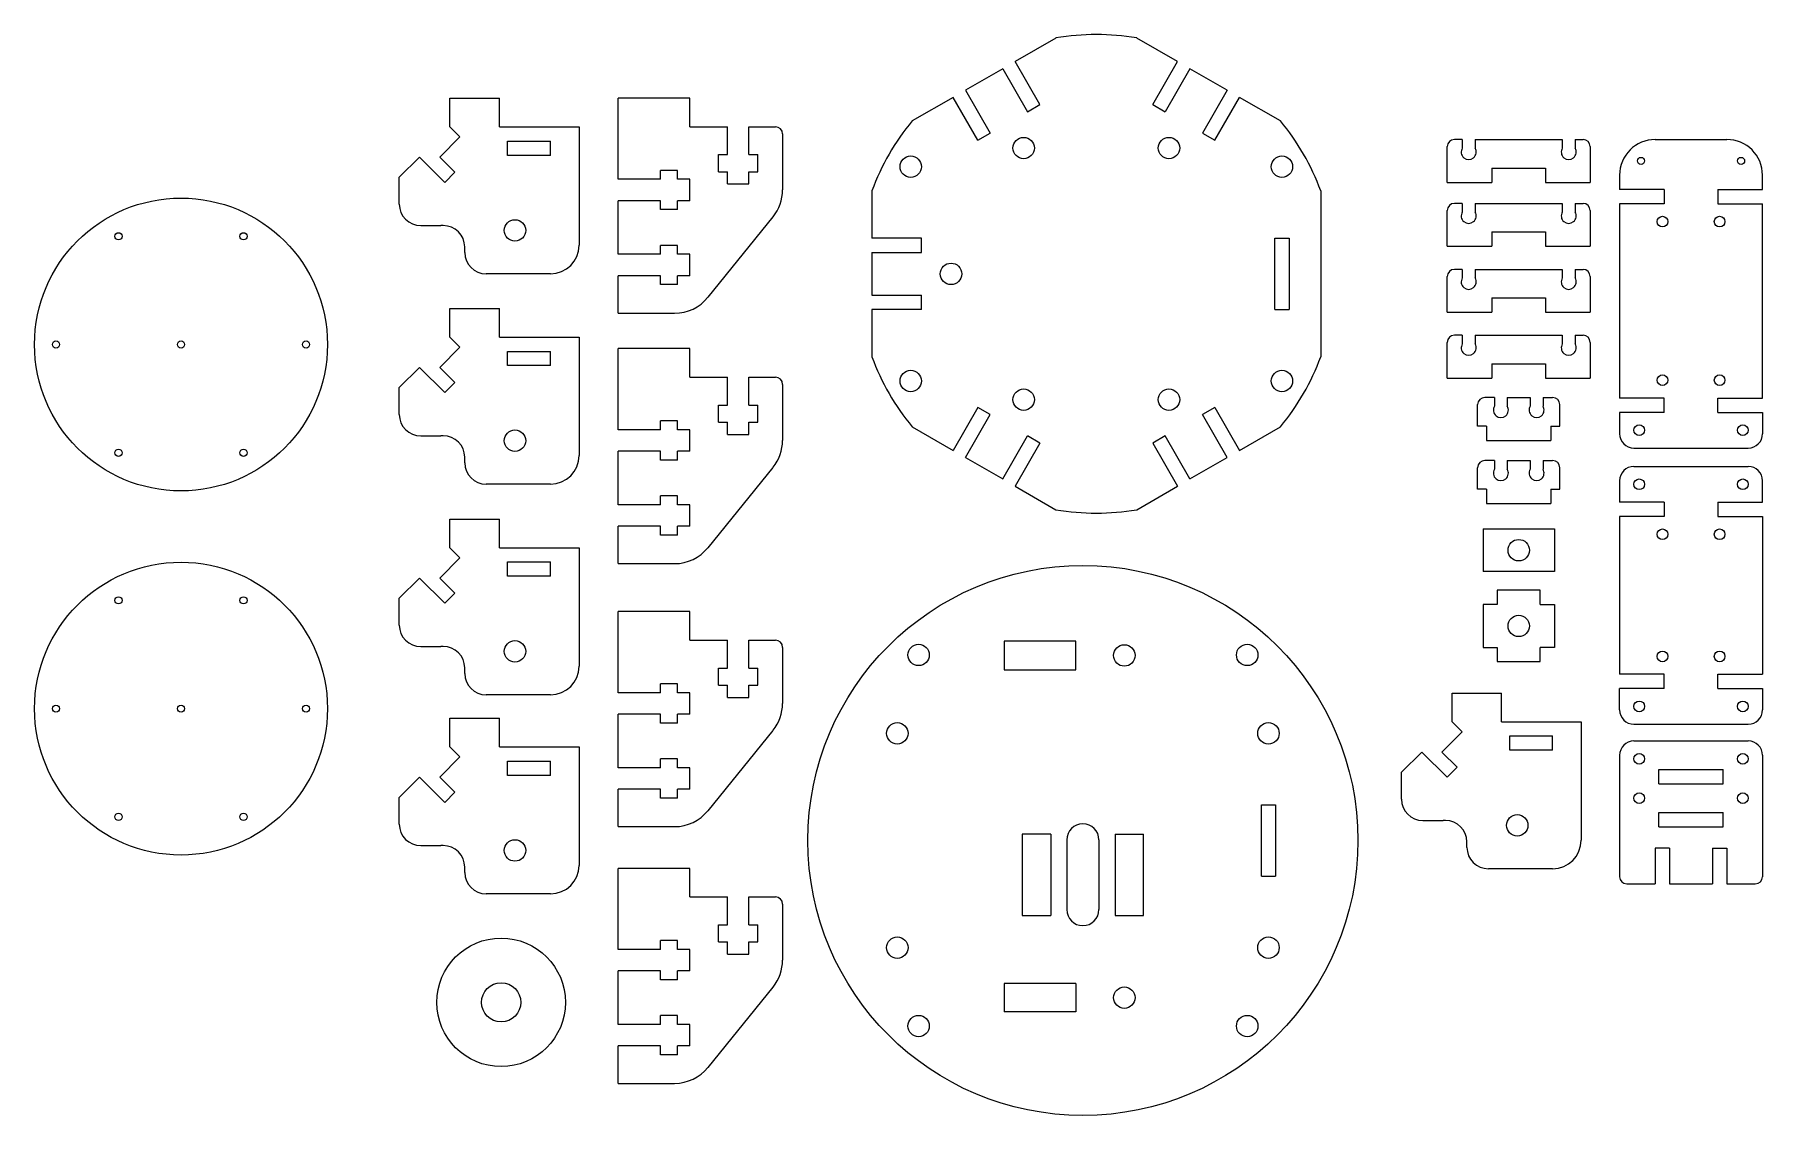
# Model space of a CAD drawing. Header units: millimetres. Extents: x 2363 to 2859, y 1628 to 1779.
# Drawn here: x 2362.8 to 2604.7, y 1627.8 to 1779.1 of the extents above; entities that cross this region are included whole.
import ezdxf

# ---------------------------------------------------------------- set-up
doc = ezdxf.new("R2010")
doc.units = ezdxf.units.MM

msp = doc.modelspace()

# ---------------------------------------------------------------- linework, layer by layer
for p, q in [((2505.82, 1778.6), (2500.09, 1775.29)), ((2522.85, 1775.29), (2517.12, 1778.6)), ((2498.36, 1774.29), (2493.16, 1771.29)), ((2498.36, 1774.29), (2493.16, 1771.29)), ((2498.36, 1774.29), (2501.83, 1768.28)), ((2503.56, 1769.28), (2500.09, 1775.29)), ((2519.38, 1769.28), (2522.85, 1775.29)), ((2524.58, 1774.29), (2521.11, 1768.28)), ((2529.78, 1771.29), (2524.58, 1774.29)), ((2529.78, 1771.29), (2524.58, 1774.29)), ((2493.16, 1771.29), (2496.63, 1765.28)), ((2529.78, 1771.29), (2526.31, 1765.28)), ((2420.97, 1770.17), (2427.91, 1770.17)), ((2420.97, 1766.17), (2420.97, 1770.17)), ((2427.91, 1766.17), (2427.91, 1770.17)), ((2454.55, 1770.17), (2444.55, 1770.17)), ((2444.55, 1758.82), (2444.55, 1770.17)), ((2454.55, 1766.17), (2454.55, 1770.17)), ((2491.43, 1770.29), (2485.7, 1766.98)), ((2494.9, 1764.28), (2491.43, 1770.29)), ((2501.83, 1768.28), (2503.56, 1769.28)), ((2519.38, 1769.28), (2521.11, 1768.28)), ((2528.04, 1764.28), (2531.51, 1770.29)), ((2537.24, 1766.98), (2531.51, 1770.29)), ((2422.38, 1764.76), (2420.97, 1766.17)), ((2427.91, 1766.17), (2439.06, 1766.17)), ((2439.06, 1766.17), (2439.06, 1749.58)), ((2419.56, 1761.93), (2422.38, 1764.76)), ((2429.06, 1762.17), (2429.06, 1764.17)), ((2429.06, 1764.17), (2435.06, 1764.17)), ((2435.06, 1762.17), (2435.06, 1764.17)), ((2494.9, 1764.28), (2496.63, 1765.28)), ((2526.31, 1765.28), (2528.04, 1764.28)), ((2560.6, 1758.39), (2560.6, 1763.39)), ((2562.7, 1764.39), (2561.6, 1764.39)), ((2562.7, 1764.39), (2562.7, 1763.18)), ((2564.5, 1764.39), (2564.5, 1763.18)), ((2564.5, 1764.39), (2576.7, 1764.39)), ((2576.7, 1764.39), (2576.7, 1763.18)), ((2578.5, 1764.39), (2578.5, 1763.18)), ((2578.5, 1764.39), (2579.6, 1764.39)), ((2580.6, 1763.39), (2580.6, 1758.39)), ((2589.72, 1764.39), (2599.72, 1764.39)), ((2416.73, 1761.93), (2413.9, 1759.1)), ((2420.26, 1758.39), (2416.73, 1761.93)), ((2421.68, 1759.81), (2419.56, 1761.93)), ((2435.06, 1762.17), (2429.06, 1762.17)), ((2458.6, 1759.87), (2458.6, 1762.27)), ((2464.1, 1759.87), (2464.1, 1762.27)), ((2587.72, 1760.89), (2587.72, 1760.89)), ((2413.9, 1755.34), (2413.9, 1759.1)), ((2420.26, 1758.39), (2421.68, 1759.81)), ((2452.85, 1760.07), (2450.45, 1760.07)), ((2566.85, 1760.39), (2574.35, 1760.39)), ((2566.85, 1760.39), (2566.85, 1758.39)), ((2574.35, 1760.39), (2574.35, 1758.39)), ((2584.72, 1759.39), (2584.72, 1757.39)), ((2604.72, 1757.39), (2604.72, 1759.39)), ((2480.05, 1757.2), (2480.05, 1750.58)), ((2542.89, 1757.2), (2542.89, 1733.96)), ((2560.6, 1758.39), (2566.85, 1758.39)), ((2574.35, 1758.39), (2580.6, 1758.39)), ((2590.97, 1757.39), (2584.72, 1757.39)), ((2590.97, 1757.39), (2590.97, 1755.39)), ((2598.47, 1757.39), (2604.72, 1757.39)), ((2598.47, 1757.39), (2598.47, 1755.39)), ((2444.55, 1748.32), (2444.55, 1755.82)), ((2452.85, 1754.57), (2450.45, 1754.57)), ((2560.6, 1749.44), (2560.6, 1754.44)), ((2562.7, 1755.44), (2561.6, 1755.44)), ((2562.7, 1755.44), (2562.7, 1754.23)), ((2564.5, 1755.44), (2564.5, 1754.23)), ((2564.5, 1755.44), (2576.7, 1755.44)), ((2576.7, 1755.44), (2576.7, 1754.23)), ((2578.5, 1755.44), (2578.5, 1754.23)), ((2578.5, 1755.44), (2579.6, 1755.44)), ((2580.6, 1754.44), (2580.6, 1749.44)), ((2590.97, 1755.39), (2584.72, 1755.39)), ((2584.72, 1755.39), (2584.72, 1728.19)), ((2598.47, 1755.39), (2604.72, 1755.39)), ((2604.72, 1728.19), (2604.72, 1755.39)), ((2416.9, 1752.34), (2419.73, 1752.34)), ((2420.06, 1752.34), (2419.73, 1752.34)), ((2566.85, 1751.44), (2574.35, 1751.44)), ((2566.85, 1751.44), (2566.85, 1749.44)), ((2574.35, 1751.44), (2574.35, 1749.44)), ((2423.06, 1748.58), (2423.06, 1749.34)), ((2452.85, 1749.57), (2450.45, 1749.57)), ((2486.99, 1750.58), (2480.05, 1750.58)), ((2486.99, 1748.58), (2486.99, 1750.58)), ((2536.45, 1740.58), (2536.45, 1750.58)), ((2536.45, 1750.58), (2538.45, 1750.58)), ((2538.45, 1750.58), (2538.45, 1740.58)), ((2560.6, 1749.44), (2566.85, 1749.44)), ((2574.35, 1749.44), (2580.6, 1749.44)), ((2480.05, 1748.58), (2486.99, 1748.58)), ((2480.05, 1748.58), (2480.05, 1742.58)), ((2480.05, 1748.58), (2480.05, 1742.58)), ((2435.06, 1745.58), (2426.06, 1745.58)), ((2444.55, 1740.07), (2444.55, 1745.32)), ((2452.85, 1744.07), (2450.45, 1744.07)), ((2560.6, 1740.21), (2560.6, 1745.21)), ((2562.7, 1746.21), (2561.6, 1746.21)), ((2562.7, 1746.21), (2562.7, 1745)), ((2564.5, 1746.21), (2564.5, 1745)), ((2564.5, 1746.21), (2576.7, 1746.21)), ((2576.7, 1746.21), (2576.7, 1745)), ((2578.5, 1746.21), (2578.5, 1745)), ((2578.5, 1746.21), (2579.6, 1746.21)), ((2580.6, 1745.21), (2580.6, 1740.21)), ((2480.05, 1742.58), (2486.99, 1742.58)), ((2486.99, 1740.58), (2486.99, 1742.58)), ((2566.85, 1742.21), (2574.35, 1742.21)), ((2566.85, 1742.21), (2566.85, 1740.21)), ((2574.35, 1742.21), (2574.35, 1740.21)), ((2420.97, 1740.73), (2427.91, 1740.73)), ((2420.97, 1736.73), (2420.97, 1740.73)), ((2427.91, 1736.73), (2427.91, 1740.73)), ((2486.99, 1740.58), (2480.05, 1740.58)), ((2480.05, 1740.58), (2480.05, 1733.96)), ((2536.45, 1740.58), (2538.45, 1740.58)), ((2560.6, 1740.21), (2566.85, 1740.21)), ((2574.35, 1740.21), (2580.6, 1740.21)), ((2422.38, 1735.31), (2420.97, 1736.73)), ((2427.91, 1736.73), (2439.06, 1736.73)), ((2439.06, 1736.73), (2439.06, 1720.14)), ((2562.7, 1736.99), (2561.6, 1736.99)), ((2562.7, 1736.99), (2562.7, 1735.78)), ((2564.5, 1736.99), (2564.5, 1735.78)), ((2564.5, 1736.99), (2576.7, 1736.99)), ((2576.7, 1736.99), (2576.7, 1735.78)), ((2578.5, 1736.99), (2578.5, 1735.78)), ((2578.5, 1736.99), (2579.6, 1736.99)), ((2419.56, 1732.48), (2422.38, 1735.31)), ((2429.06, 1732.73), (2429.06, 1734.73)), ((2429.06, 1734.73), (2435.06, 1734.73)), ((2435.06, 1732.73), (2435.06, 1734.73)), ((2454.55, 1735.11), (2444.55, 1735.11)), ((2444.55, 1723.76), (2444.55, 1735.11)), ((2454.55, 1731.11), (2454.55, 1735.11)), ((2560.6, 1730.99), (2560.6, 1735.99)), ((2580.6, 1735.99), (2580.6, 1730.99)), ((2416.73, 1732.48), (2413.9, 1729.66)), ((2420.26, 1728.95), (2416.73, 1732.48)), ((2421.68, 1730.36), (2419.56, 1732.48)), ((2435.06, 1732.73), (2429.06, 1732.73)), ((2566.85, 1732.99), (2574.35, 1732.99)), ((2566.85, 1732.99), (2566.85, 1730.99)), ((2574.35, 1732.99), (2574.35, 1730.99)), ((2413.9, 1725.9), (2413.9, 1729.66)), ((2420.26, 1728.95), (2421.68, 1730.36)), ((2560.6, 1730.99), (2566.85, 1730.99)), ((2574.35, 1730.99), (2580.6, 1730.99)), ((2458.6, 1724.81), (2458.6, 1727.21)), ((2464.1, 1724.81), (2464.1, 1727.21)), ((2564.85, 1724.27), (2564.85, 1727.27)), ((2567.2, 1728.27), (2565.85, 1728.27)), ((2567.2, 1728.27), (2567.2, 1727.06)), ((2569, 1728.27), (2572.2, 1728.27)), ((2569, 1728.27), (2569, 1727.06)), ((2572.2, 1728.27), (2572.2, 1727.06)), ((2574, 1728.27), (2575.35, 1728.27)), ((2574, 1728.27), (2574, 1727.06)), ((2576.35, 1724.27), (2576.35, 1727.27)), ((2590.97, 1728.19), (2584.72, 1728.19)), ((2590.97, 1726.19), (2590.97, 1728.19)), ((2598.47, 1726.19), (2598.47, 1728.19)), ((2598.47, 1728.19), (2604.72, 1728.19)), ((2452.85, 1725.01), (2450.45, 1725.01)), ((2494.9, 1726.88), (2491.43, 1720.87)), ((2493.16, 1719.87), (2496.63, 1725.88)), ((2496.63, 1725.88), (2494.9, 1726.88)), ((2528.04, 1726.88), (2526.31, 1725.88)), ((2529.78, 1719.87), (2526.31, 1725.88)), ((2528.04, 1726.88), (2531.51, 1720.87)), ((2584.72, 1726.19), (2584.72, 1723.19)), ((2590.97, 1726.19), (2584.72, 1726.19)), ((2598.47, 1726.19), (2604.72, 1726.19)), ((2604.72, 1726.19), (2604.72, 1723.19)), ((2416.9, 1722.9), (2419.73, 1722.9)), ((2420.06, 1722.9), (2419.73, 1722.9)), ((2485.7, 1724.18), (2491.43, 1720.87)), ((2498.36, 1716.87), (2501.83, 1722.88)), ((2503.56, 1721.88), (2501.83, 1722.88)), ((2521.11, 1722.88), (2519.38, 1721.88)), ((2524.58, 1716.87), (2521.11, 1722.88)), ((2531.51, 1720.87), (2537.24, 1724.18)), ((2566.1, 1724.27), (2564.85, 1724.27)), ((2566.1, 1724.27), (2566.1, 1722.27)), ((2566.1, 1722.27), (2575.1, 1722.27)), ((2575.1, 1724.27), (2576.35, 1724.27)), ((2575.1, 1724.27), (2575.1, 1722.27)), ((2423.06, 1719.14), (2423.06, 1719.9)), ((2444.55, 1713.26), (2444.55, 1720.76)), ((2493.16, 1719.87), (2498.36, 1716.87)), ((2493.16, 1719.87), (2498.36, 1716.87)), ((2503.56, 1721.88), (2500.09, 1715.87)), ((2519.38, 1721.88), (2522.85, 1715.87)), ((2524.58, 1716.87), (2529.78, 1719.87)), ((2524.58, 1716.87), (2529.78, 1719.87)), ((2586.72, 1721.19), (2602.72, 1721.19)), ((2452.85, 1719.51), (2450.45, 1719.51)), ((2564.85, 1715.44), (2564.85, 1718.44)), ((2567.2, 1719.44), (2565.85, 1719.44)), ((2567.2, 1719.44), (2567.2, 1718.23)), ((2569, 1719.44), (2572.2, 1719.44)), ((2569, 1719.44), (2569, 1718.23)), ((2572.2, 1719.44), (2572.2, 1718.23)), ((2574, 1719.44), (2575.35, 1719.44)), ((2574, 1719.44), (2574, 1718.23)), ((2576.35, 1715.44), (2576.35, 1718.44)), ((2586.72, 1718.62), (2602.72, 1718.62)), ((2435.06, 1716.14), (2426.06, 1716.14)), ((2500.09, 1715.87), (2505.82, 1712.56)), ((2517.12, 1712.56), (2522.85, 1715.87)), ((2566.1, 1715.44), (2564.85, 1715.44)), ((2566.1, 1715.44), (2566.1, 1713.44)), ((2575.1, 1715.44), (2576.35, 1715.44)), ((2575.1, 1715.44), (2575.1, 1713.44)), ((2584.72, 1716.62), (2584.72, 1713.62)), ((2604.72, 1713.62), (2604.72, 1716.62)), ((2452.85, 1714.51), (2450.45, 1714.51)), ((2566.1, 1713.44), (2575.1, 1713.44)), ((2590.97, 1713.62), (2584.72, 1713.62)), ((2590.97, 1713.62), (2590.97, 1711.62)), ((2598.47, 1713.62), (2604.72, 1713.62)), ((2598.47, 1713.62), (2598.47, 1711.62)), ((2420.97, 1711.24), (2427.91, 1711.24)), ((2420.97, 1707.24), (2420.97, 1711.24)), ((2427.91, 1707.24), (2427.91, 1711.24)), ((2444.55, 1705.01), (2444.55, 1710.26)), ((2590.97, 1711.62), (2584.72, 1711.62)), ((2584.72, 1711.62), (2584.72, 1689.52)), ((2598.47, 1711.62), (2604.72, 1711.62)), ((2604.72, 1711.62), (2604.72, 1689.52)), ((2452.85, 1709.01), (2450.45, 1709.01)), ((2565.6, 1709.89), (2565.6, 1703.89)), ((2565.6, 1709.89), (2575.6, 1709.89)), ((2575.6, 1709.89), (2575.6, 1703.89)), ((2419.56, 1702.99), (2422.38, 1705.82)), ((2422.38, 1705.82), (2420.97, 1707.24)), ((2427.91, 1707.24), (2439.06, 1707.24)), ((2429.06, 1703.24), (2429.06, 1705.24)), ((2429.06, 1705.24), (2435.06, 1705.24)), ((2435.06, 1703.24), (2435.06, 1705.24)), ((2439.06, 1707.24), (2439.06, 1690.64)), ((2416.73, 1702.99), (2413.9, 1700.16)), ((2420.26, 1699.46), (2416.73, 1702.99)), ((2421.68, 1700.87), (2419.56, 1702.99)), ((2435.06, 1703.24), (2429.06, 1703.24)), ((2575.6, 1703.89), (2565.6, 1703.89)), ((2420.26, 1699.46), (2421.68, 1700.87)), ((2573.6, 1701.29), (2567.6, 1701.29)), ((2567.6, 1701.29), (2567.6, 1699.29)), ((2573.6, 1699.29), (2573.6, 1701.29)), ((2413.9, 1696.41), (2413.9, 1700.16)), ((2454.55, 1698.29), (2444.55, 1698.29)), ((2444.55, 1686.94), (2444.55, 1698.29)), ((2454.55, 1694.29), (2454.55, 1698.29)), ((2567.6, 1699.29), (2565.6, 1699.29)), ((2565.6, 1699.29), (2565.6, 1693.29)), ((2573.6, 1699.29), (2575.6, 1699.29)), ((2575.6, 1699.29), (2575.6, 1693.29)), ((2416.9, 1693.41), (2419.73, 1693.41)), ((2420.06, 1693.41), (2419.73, 1693.41)), ((2508.59, 1694.15), (2498.59, 1694.15)), ((2498.59, 1694.15), (2498.59, 1690.15)), ((2508.59, 1690.15), (2508.59, 1694.15)), ((2565.6, 1693.29), (2567.6, 1693.29)), ((2567.6, 1693.29), (2567.6, 1691.29)), ((2573.6, 1691.29), (2573.6, 1693.29)), ((2575.6, 1693.29), (2573.6, 1693.29)), ((2567.6, 1691.29), (2573.6, 1691.29)), ((2423.06, 1689.64), (2423.06, 1690.41)), ((2458.6, 1687.99), (2458.6, 1690.39)), ((2464.1, 1687.99), (2464.1, 1690.39)), ((2590.97, 1689.52), (2584.72, 1689.52)), ((2590.97, 1687.52), (2590.97, 1689.52)), ((2598.47, 1689.52), (2604.72, 1689.52)), ((2598.47, 1687.52), (2598.47, 1689.52)), ((2435.06, 1686.64), (2426.06, 1686.64)), ((2452.85, 1688.19), (2450.45, 1688.19)), ((2561.26, 1686.88), (2568.2, 1686.88)), ((2561.26, 1682.88), (2561.26, 1686.88)), ((2568.2, 1682.88), (2568.2, 1686.88)), ((2584.72, 1684.52), (2584.72, 1687.52)), ((2590.97, 1687.52), (2584.72, 1687.52)), ((2598.47, 1687.52), (2604.72, 1687.52)), ((2604.72, 1687.52), (2604.72, 1684.52)), ((2444.55, 1676.44), (2444.55, 1683.94)), ((2420.97, 1683.36), (2427.91, 1683.36)), ((2420.97, 1679.36), (2420.97, 1683.36)), ((2427.91, 1679.36), (2427.91, 1683.36)), ((2452.85, 1682.69), (2450.45, 1682.69)), ((2559.85, 1678.63), (2562.68, 1681.46)), ((2562.68, 1681.46), (2561.26, 1682.88)), ((2568.2, 1682.88), (2579.35, 1682.88)), ((2579.35, 1682.88), (2579.35, 1666.29)), ((2586.72, 1682.52), (2602.72, 1682.52)), ((2422.38, 1677.95), (2420.97, 1679.36)), ((2427.91, 1679.36), (2439.06, 1679.36)), ((2439.06, 1679.36), (2439.06, 1662.77)), ((2557.02, 1678.63), (2554.19, 1675.81)), ((2560.56, 1675.1), (2557.02, 1678.63)), ((2561.97, 1676.51), (2559.85, 1678.63)), ((2569.35, 1678.88), (2569.35, 1680.88)), ((2569.35, 1680.88), (2575.35, 1680.88)), ((2575.35, 1678.88), (2569.35, 1678.88)), ((2575.35, 1678.88), (2575.35, 1680.88)), ((2586.72, 1680.18), (2602.72, 1680.18)), ((2419.56, 1675.12), (2422.38, 1677.95)), ((2429.06, 1675.36), (2429.06, 1677.36)), ((2429.06, 1677.36), (2435.06, 1677.36)), ((2435.06, 1675.36), (2435.06, 1677.36)), ((2452.85, 1677.69), (2450.45, 1677.69)), ((2560.56, 1675.1), (2561.97, 1676.51)), ((2584.72, 1678.18), (2584.72, 1661.18)), ((2604.72, 1678.18), (2604.72, 1661.18)), ((2416.73, 1675.12), (2413.9, 1672.29)), ((2420.26, 1671.58), (2416.73, 1675.12)), ((2421.68, 1673), (2419.56, 1675.12)), ((2435.06, 1675.36), (2429.06, 1675.36)), ((2554.19, 1672.05), (2554.19, 1675.81)), ((2590.22, 1676.18), (2599.22, 1676.18)), ((2590.22, 1674.18), (2590.22, 1676.18)), ((2590.22, 1674.18), (2599.22, 1674.18)), ((2599.22, 1674.18), (2599.22, 1676.18)), ((2413.9, 1668.53), (2413.9, 1672.29)), ((2420.26, 1671.58), (2421.68, 1673)), ((2444.55, 1668.19), (2444.55, 1673.44)), ((2452.85, 1672.19), (2450.45, 1672.19)), ((2534.57, 1661.25), (2534.57, 1671.25)), ((2534.57, 1671.25), (2536.57, 1671.25)), ((2536.57, 1671.25), (2536.57, 1661.25)), ((2557.19, 1669.05), (2560.02, 1669.05)), ((2560.35, 1669.05), (2560.02, 1669.05)), ((2590.22, 1670.18), (2599.22, 1670.18)), ((2590.22, 1668.18), (2590.22, 1670.18)), ((2599.22, 1668.18), (2599.22, 1670.18)), ((2505.09, 1667.15), (2501.09, 1667.15)), ((2501.09, 1667.15), (2501.09, 1655.75)), ((2505.09, 1667.15), (2505.09, 1655.75)), ((2514.09, 1667.15), (2514.09, 1655.75)), ((2514.09, 1667.15), (2518.09, 1667.15)), ((2518.09, 1655.75), (2518.09, 1667.15)), ((2590.22, 1668.18), (2599.22, 1668.18)), ((2416.9, 1665.53), (2419.73, 1665.53)), ((2420.06, 1665.53), (2419.73, 1665.53)), ((2507.34, 1666.33), (2507.34, 1656.58)), ((2511.84, 1666.33), (2511.84, 1656.58)), ((2563.35, 1665.29), (2563.35, 1666.05)), ((2591.72, 1665.18), (2589.72, 1665.18)), ((2589.72, 1665.18), (2589.72, 1660.18)), ((2591.72, 1665.18), (2591.72, 1660.18)), ((2597.72, 1665.18), (2597.72, 1660.18)), ((2597.72, 1665.18), (2599.72, 1665.18)), ((2599.72, 1665.18), (2599.72, 1660.18)), ((2423.06, 1661.77), (2423.06, 1662.53)), ((2454.55, 1662.35), (2444.55, 1662.35)), ((2444.55, 1651), (2444.55, 1662.35)), ((2454.55, 1658.35), (2454.55, 1662.35)), ((2575.35, 1662.29), (2566.35, 1662.29)), ((2534.57, 1661.25), (2536.57, 1661.25)), ((2585.72, 1660.18), (2589.72, 1660.18)), ((2589.72, 1660.18), (2589.72, 1660.18)), ((2591.72, 1660.18), (2597.72, 1660.18)), ((2599.72, 1660.18), (2603.72, 1660.18)), ((2435.06, 1658.77), (2426.06, 1658.77)), ((2458.6, 1652.05), (2458.6, 1654.45)), ((2464.1, 1652.05), (2464.1, 1654.45)), ((2501.09, 1655.75), (2505.09, 1655.75)), ((2514.09, 1655.75), (2518.09, 1655.75)), ((2452.85, 1652.25), (2450.45, 1652.25)), ((2444.55, 1640.5), (2444.55, 1648)), ((2452.85, 1646.75), (2450.45, 1646.75)), ((2498.59, 1646.25), (2498.59, 1642.25)), ((2508.59, 1646.25), (2508.59, 1642.25)), ((2452.85, 1641.75), (2450.45, 1641.75)), ((2508.59, 1642.25), (2498.59, 1642.25)), ((2444.55, 1632.25), (2444.55, 1637.5)), ((2452.85, 1636.25), (2450.45, 1636.25))]:
    msp.add_line(p, q)
at = {"color": 0}
for p, q in [((2454.55, 1766.17), (2459.85, 1766.17)), ((2459.85, 1762.27), (2459.85, 1766.17)), ((2462.85, 1766.17), (2466.55, 1766.17)), ((2462.85, 1762.27), (2462.85, 1766.17)), ((2467.55, 1765.17), (2467.55, 1757.33)), ((2458.6, 1762.27), (2459.85, 1762.27)), ((2462.85, 1762.27), (2464.1, 1762.27)), ((2450.45, 1758.82), (2444.55, 1758.82)), ((2450.45, 1758.82), (2450.45, 1760.07)), ((2452.85, 1758.82), (2452.85, 1760.07)), ((2454.55, 1758.82), (2452.85, 1758.82)), ((2454.55, 1755.82), (2454.55, 1758.82)), ((2458.6, 1759.87), (2459.85, 1759.87)), ((2459.85, 1758.17), (2459.85, 1759.87)), ((2462.85, 1758.17), (2462.85, 1759.87)), ((2462.85, 1759.87), (2464.1, 1759.87)), ((2459.85, 1758.17), (2462.85, 1758.17)), ((2450.45, 1755.82), (2444.55, 1755.82)), ((2450.45, 1754.57), (2450.45, 1755.82)), ((2454.55, 1755.82), (2452.85, 1755.82)), ((2452.85, 1754.57), (2452.85, 1755.82)), ((2466.21, 1753.56), (2457.1, 1742.3)), ((2450.45, 1748.32), (2450.45, 1749.57)), ((2452.85, 1748.32), (2452.85, 1749.57)), ((2450.45, 1748.32), (2444.55, 1748.32)), ((2454.55, 1748.32), (2452.85, 1748.32)), ((2454.55, 1745.32), (2454.55, 1748.32)), ((2450.45, 1745.32), (2444.55, 1745.32)), ((2450.45, 1744.07), (2450.45, 1745.32)), ((2454.55, 1745.32), (2452.85, 1745.32)), ((2452.85, 1744.07), (2452.85, 1745.32)), ((2444.55, 1740.07), (2452.43, 1740.07)), ((2454.55, 1731.11), (2459.85, 1731.11)), ((2459.85, 1727.21), (2459.85, 1731.11)), ((2462.85, 1731.11), (2466.55, 1731.11)), ((2462.85, 1727.21), (2462.85, 1731.11)), ((2467.55, 1730.11), (2467.55, 1722.27)), ((2458.6, 1727.21), (2459.85, 1727.21)), ((2462.85, 1727.21), (2464.1, 1727.21)), ((2450.45, 1723.76), (2450.45, 1725.01)), ((2452.85, 1723.76), (2452.85, 1725.01)), ((2458.6, 1724.81), (2459.85, 1724.81)), ((2459.85, 1723.11), (2459.85, 1724.81)), ((2462.85, 1723.11), (2462.85, 1724.81)), ((2462.85, 1724.81), (2464.1, 1724.81)), ((2450.45, 1723.76), (2444.55, 1723.76)), ((2454.55, 1723.76), (2452.85, 1723.76)), ((2454.55, 1720.76), (2454.55, 1723.76)), ((2459.85, 1723.11), (2462.85, 1723.11)), ((2450.45, 1720.76), (2444.55, 1720.76)), ((2450.45, 1719.51), (2450.45, 1720.76)), ((2454.55, 1720.76), (2452.85, 1720.76)), ((2452.85, 1719.51), (2452.85, 1720.76)), ((2466.21, 1718.49), (2457.1, 1707.23)), ((2450.45, 1713.26), (2444.55, 1713.26)), ((2450.45, 1713.26), (2450.45, 1714.51)), ((2452.85, 1713.26), (2452.85, 1714.51)), ((2454.55, 1713.26), (2452.85, 1713.26)), ((2454.55, 1710.26), (2454.55, 1713.26)), ((2450.45, 1710.26), (2444.55, 1710.26)), ((2450.45, 1709.01), (2450.45, 1710.26)), ((2454.55, 1710.26), (2452.85, 1710.26)), ((2452.85, 1709.01), (2452.85, 1710.26)), ((2444.55, 1705.01), (2452.43, 1705.01)), ((2454.55, 1694.29), (2459.85, 1694.29)), ((2459.85, 1690.39), (2459.85, 1694.29)), ((2462.85, 1694.29), (2466.55, 1694.29)), ((2462.85, 1690.39), (2462.85, 1694.29)), ((2467.55, 1693.29), (2467.55, 1685.45)), ((2458.6, 1690.39), (2459.85, 1690.39)), ((2462.85, 1690.39), (2464.1, 1690.39)), ((2498.59, 1690.15), (2508.59, 1690.15)), ((2450.45, 1686.94), (2444.55, 1686.94)), ((2450.45, 1686.94), (2450.45, 1688.19)), ((2452.85, 1686.94), (2452.85, 1688.19)), ((2454.55, 1686.94), (2452.85, 1686.94)), ((2454.55, 1683.94), (2454.55, 1686.94)), ((2458.6, 1687.99), (2459.85, 1687.99)), ((2459.85, 1686.29), (2459.85, 1687.99)), ((2459.85, 1686.29), (2462.85, 1686.29)), ((2462.85, 1686.29), (2462.85, 1687.99)), ((2462.85, 1687.99), (2464.1, 1687.99)), ((2450.45, 1683.94), (2444.55, 1683.94)), ((2450.45, 1682.69), (2450.45, 1683.94)), ((2454.55, 1683.94), (2452.85, 1683.94)), ((2452.85, 1682.69), (2452.85, 1683.94)), ((2466.21, 1681.67), (2457.1, 1670.42)), ((2450.45, 1676.44), (2444.55, 1676.44)), ((2450.45, 1676.44), (2450.45, 1677.69)), ((2452.85, 1676.44), (2452.85, 1677.69)), ((2454.55, 1676.44), (2452.85, 1676.44)), ((2454.55, 1673.44), (2454.55, 1676.44)), ((2450.45, 1673.44), (2444.55, 1673.44)), ((2450.45, 1672.19), (2450.45, 1673.44)), ((2454.55, 1673.44), (2452.85, 1673.44)), ((2452.85, 1672.19), (2452.85, 1673.44)), ((2444.55, 1668.19), (2452.43, 1668.19)), ((2454.55, 1658.35), (2459.85, 1658.35)), ((2459.85, 1654.45), (2459.85, 1658.35)), ((2462.85, 1658.35), (2466.55, 1658.35)), ((2462.85, 1654.45), (2462.85, 1658.35)), ((2467.55, 1657.35), (2467.55, 1649.51)), ((2458.6, 1654.45), (2459.85, 1654.45)), ((2462.85, 1654.45), (2464.1, 1654.45)), ((2450.45, 1651), (2450.45, 1652.25)), ((2452.85, 1651), (2452.85, 1652.25)), ((2458.6, 1652.05), (2459.85, 1652.05)), ((2459.85, 1650.35), (2459.85, 1652.05)), ((2462.85, 1650.35), (2462.85, 1652.05)), ((2462.85, 1652.05), (2464.1, 1652.05)), ((2450.45, 1651), (2444.55, 1651)), ((2454.55, 1651), (2452.85, 1651)), ((2454.55, 1648), (2454.55, 1651)), ((2459.85, 1650.35), (2462.85, 1650.35)), ((2450.45, 1648), (2444.55, 1648)), ((2450.45, 1646.75), (2450.45, 1648)), ((2454.55, 1648), (2452.85, 1648)), ((2452.85, 1646.75), (2452.85, 1648)), ((2466.21, 1645.73), (2457.1, 1634.47)), ((2508.59, 1646.25), (2498.59, 1646.25)), ((2450.45, 1640.5), (2444.55, 1640.5)), ((2450.45, 1640.5), (2450.45, 1641.75)), ((2452.85, 1640.5), (2452.85, 1641.75)), ((2454.55, 1640.5), (2452.85, 1640.5)), ((2454.55, 1637.5), (2454.55, 1640.5)), ((2450.45, 1637.5), (2444.55, 1637.5)), ((2450.45, 1636.25), (2450.45, 1637.5)), ((2454.55, 1637.5), (2452.85, 1637.5)), ((2452.85, 1636.25), (2452.85, 1637.5)), ((2444.55, 1632.25), (2452.43, 1632.25))]:
    msp.add_line(p, q, dxfattribs=at)
for centre, radius in [((2501.3, 1763.19), 1.5), ((2521.64, 1763.19), 1.5), ((2485.49, 1760.58), 1.5), ((2537.45, 1760.58), 1.5), ((2587.72, 1761.39), 0.5), ((2601.72, 1761.39), 0.5), ((2383.34, 1735.69), 20.5), ((2590.72, 1752.89), 0.75), ((2598.72, 1752.89), 0.75), ((2374.59, 1750.84), 0.5), ((2392.09, 1750.84), 0.5), ((2491.13, 1745.58), 1.5), ((2365.84, 1735.69), 0.5), ((2383.34, 1735.69), 0.5), ((2400.84, 1735.69), 0.5), ((2485.49, 1730.58), 1.5), ((2537.45, 1730.58), 1.5), ((2501.3, 1727.97), 1.5), ((2521.64, 1727.97), 1.5), ((2590.72, 1730.69), 0.75), ((2598.72, 1730.69), 0.75), ((2587.47, 1723.69), 0.75), ((2601.97, 1723.69), 0.75), ((2374.59, 1720.53), 0.5), ((2392.09, 1720.53), 0.5), ((2587.47, 1716.12), 0.75), ((2601.97, 1716.12), 0.75), ((2570.6, 1706.89), 1.5), ((2590.72, 1709.12), 0.75), ((2598.72, 1709.12), 0.75), ((2383.34, 1684.71), 20.5), ((2374.59, 1699.87), 0.5), ((2392.09, 1699.87), 0.5), ((2570.6, 1696.29), 1.5), ((2590.72, 1692.02), 0.75), ((2598.72, 1692.02), 0.75), ((2365.84, 1684.71), 0.5), ((2383.34, 1684.71), 0.5), ((2400.84, 1684.71), 0.5), ((2587.47, 1685.02), 0.75), ((2601.97, 1685.02), 0.75), ((2587.47, 1677.68), 0.75), ((2601.97, 1677.68), 0.75), ((2587.47, 1672.18), 0.75), ((2601.97, 1672.18), 0.75), ((2374.59, 1669.56), 0.5), ((2392.09, 1669.56), 0.5), ((2428.15, 1643.59), 9), ((2428.15, 1643.59), 2.75)]:
    msp.add_circle(centre, radius)
for centre, radius in [((2430.09, 1751.66), 1.5), ((2430.09, 1722.22), 1.5), ((2509.59, 1666.25), 38.5), ((2430.09, 1692.73), 1.5), ((2486.59, 1692.23), 1.5), ((2515.39, 1692.15), 1.5), ((2532.59, 1692.23), 1.5), ((2483.61, 1681.25), 1.5), ((2535.57, 1681.25), 1.5), ((2570.39, 1668.37), 1.5), ((2430.09, 1664.85), 1.5), ((2483.61, 1651.25), 1.5), ((2535.57, 1651.25), 1.5), ((2515.39, 1644.25), 1.5), ((2486.59, 1640.27), 1.5), ((2532.59, 1640.27), 1.5)]:
    msp.add_circle(centre, radius, dxfattribs=at)
for centre, radius, start, end in [((2511.47, 1745.58), 33.5, 80.2934, 99.7066), ((2511.47, 1745.58), 33.5, 140.2934, 159.7066), ((2511.47, 1745.58), 33.5, 20.2934, 39.7066), ((2561.6, 1763.39), 1, 90, 180), ((2579.6, 1763.39), 1, 0, 90), ((2589.72, 1759.39), 5, 90, 180), ((2599.72, 1759.39), 5, 0, 90), ((2563.6, 1762.64), 1.05, 148.9973, 31.0027), ((2577.6, 1762.64), 1.05, 148.9973, 31.0027), ((2416.9, 1755.34), 3, 180, 270), ((2561.6, 1754.44), 1, 90, 180), ((2563.6, 1753.69), 1.05, 148.9973, 31.0027), ((2577.6, 1753.69), 1.05, 148.9973, 31.0027), ((2579.6, 1754.44), 1, 0, 90), ((2420.06, 1749.34), 3, 0, 90), ((2435.06, 1749.58), 4, 270, 0), ((2426.06, 1748.58), 3, 180, 270), ((2561.6, 1745.21), 1, 90, 180), ((2563.6, 1744.46), 1.05, 148.9973, 31.0027), ((2577.6, 1744.46), 1.05, 148.9973, 31.0027), ((2579.6, 1745.21), 1, 0, 90), ((2561.6, 1735.99), 1, 90, 180), ((2579.6, 1735.99), 1, 0, 90), ((2563.6, 1735.24), 1.05, 148.9973, 31.0027), ((2577.6, 1735.24), 1.05, 148.9973, 31.0027), ((2511.47, 1745.58), 33.5, 200.2934, 219.7066), ((2511.47, 1745.58), 33.5, 320.2934, 339.7066), ((2565.85, 1727.27), 1, 90, 180), ((2568.1, 1726.52), 1.05, 148.9973, 31.0027), ((2573.1, 1726.52), 1.05, 148.9973, 31.0027), ((2575.35, 1727.27), 1, 0, 90), ((2416.9, 1725.9), 3, 180, 270), ((2420.06, 1719.9), 3, 0, 90), ((2586.72, 1723.19), 2, 180, 270), ((2602.72, 1723.19), 2, 270, 0), ((2435.06, 1720.14), 4, 270, 0), ((2426.06, 1719.14), 3, 180, 270), ((2565.85, 1718.44), 1, 90, 180), ((2568.1, 1717.69), 1.05, 148.9973, 31.0027), ((2573.1, 1717.69), 1.05, 148.9973, 31.0027), ((2575.35, 1718.44), 1, 0, 90), ((2586.72, 1716.62), 2, 90, 180), ((2602.72, 1716.62), 2, 0, 90), ((2511.47, 1745.58), 33.5, 260.2934, 279.7066), ((2416.9, 1696.41), 3, 180, 270), ((2420.06, 1690.41), 3, 0, 90), ((2426.06, 1689.64), 3, 180, 270), ((2435.06, 1690.64), 4, 270, 0), ((2586.72, 1684.52), 2, 180, 270), ((2602.72, 1684.52), 2, 270, 0), ((2586.72, 1678.18), 2, 90, 180), ((2602.72, 1678.18), 2, 0, 90), ((2557.19, 1672.05), 3, 180, 270), ((2560.35, 1666.05), 3, 0, 90), ((2416.9, 1668.53), 3, 180, 270), ((2509.59, 1666.33), 2.25, 0, 180), ((2420.06, 1662.53), 3, 0, 90), ((2566.35, 1665.29), 3, 180, 270), ((2575.35, 1666.29), 4, 270, 0), ((2426.06, 1661.77), 3, 180, 270), ((2435.06, 1662.77), 4, 270, 0), ((2585.72, 1661.18), 1, 180, 270), ((2603.72, 1661.18), 1, 270, 0), ((2509.59, 1656.58), 2.25, 180, 0)]:
    msp.add_arc(centre, radius, start, end)
for centre, radius, start, end in [((2466.55, 1765.17), 1, 0, 90), ((2461.55, 1757.33), 6, 321.0196, 0), ((2452.43, 1746.07), 6, 270, 321.0196), ((2466.55, 1730.11), 1, 0, 90), ((2461.55, 1722.27), 6, 321.0196, 0), ((2452.43, 1711.01), 6, 270, 321.0196), ((2466.55, 1693.29), 1, 0, 90), ((2461.55, 1685.45), 6, 321.0196, 0), ((2452.43, 1674.19), 6, 270, 321.0196), ((2466.55, 1657.35), 1, 0, 90), ((2461.55, 1649.51), 6, 321.0196, 0), ((2452.43, 1638.25), 6, 270, 321.0196)]:
    msp.add_arc(centre, radius, start, end, dxfattribs=at)

doc.saveas('drawing.dxf')
